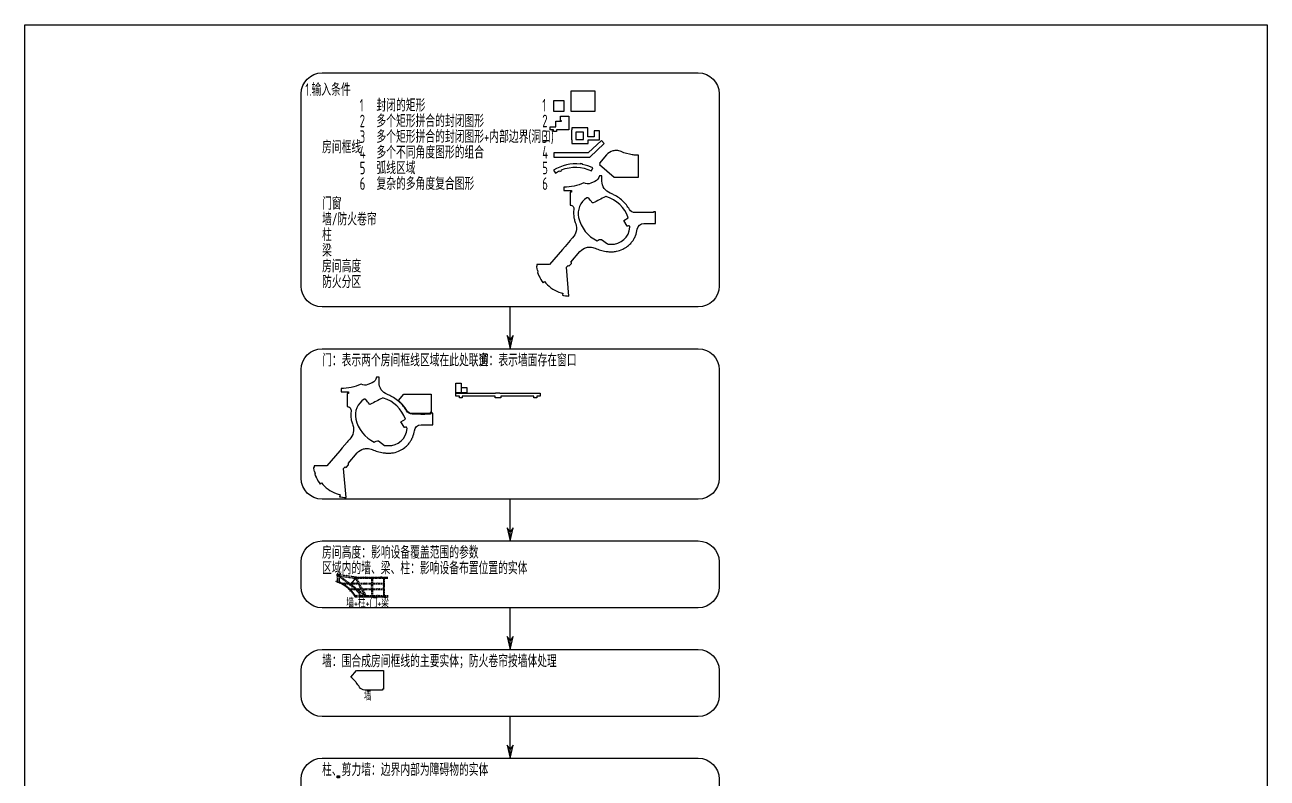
# Model space of a CAD drawing. Header units: millimetres. Extents: x -77018 to 517482, y 243785 to 1580285.
# Drawn here: x -77018 to 517482, y 1219743 to 1580285 of the extents above; entities that cross this region are included whole.
import ezdxf
from ezdxf.enums import TextEntityAlignment as Align

# ---------------------------------------------------------------- set-up
doc = ezdxf.new("R2010")
doc.units = ezdxf.units.MM
doc.header["$LTSCALE"] = 1000
doc.linetypes.add('__覆盖_S20-tplt_TEN25IN7$0$DASHED', pattern=[0.75, 0.5, -0.25])
for name, color, linetype in [('C-SHET-SHET', 144, 'Continuous'), ('E-UNIV-DIAG', 2, 'Continuous'), ('E-UNIV-NOTE', 6, 'Continuous'), ('S_BEAM', 4, '__覆盖_S20-tplt_TEN25IN7$0$DASHED'), ('S_BEAM_SECD', 142, '__覆盖_S20-tplt_TEN25IN7$0$DASHED'), ('S_BEAM_SECD_TEXT_HORZ', 9, 'Continuous'), ('S_BEAM_SECD_TEXT_VERT', 211, 'Continuous'), ('S_BEAM_TEXT_HORZ', 7, 'Continuous'), ('S_BEAM_TEXT_VERT', 41, 'Continuous'), ('房间框线', 30, 'Continuous'), ('门窗框线', 114, 'Continuous')]:
    doc.layers.add(name, color=color, linetype=linetype)
doc.layers.add('柱子', color=7, linetype='Continuous', plot=False)
doc.styles.add('__覆盖_S20-tplt_TEN25IN7$0$TH-STYLE1', font='Tssdeng.shx', dxfattribs={"width": 0.7, "bigfont": 'Tssdchn.shx'})
doc.styles.add('TH-STYLE3', font='tssdeng.shx', dxfattribs={"width": 0.65, "bigfont": 'tssdchn.shx'})

msp = doc.modelspace()

# ---------------------------------------------------------------- linework, layer by layer
at = {"layer": 'C-SHET-SHET'}
msp.add_lwpolyline([(-77018, 1580284.8), (517482, 1580284.8), (517482, 243784.8), (-77018, 243784.8)], close=True, dxfattribs=at)
at = {"layer": 'E-UNIV-DIAG', "color": 3}
for points in [[(245232, 1445284.8), (65232, 1445284.8, -0.41421356), (55232, 1455284.8), (55232, 1547284.8, -0.41421356), (65232, 1557284.8), (245232, 1557284.8, -0.41421356), (255232, 1547284.8), (255232, 1455284.8, -0.41421356)], [(245232, 1353284.8), (65232, 1353284.8, -0.41421356), (55232, 1363284.8), (55232, 1415284.8, -0.41421356), (65232, 1425284.8), (245232, 1425284.8, -0.41421356), (255232, 1415284.8), (255232, 1363284.8, -0.41421356)], [(245232, 1301284.8), (65232, 1301284.8, -0.41421356), (55232, 1311284.8), (55232, 1323284.8, -0.41421356), (65232, 1333284.8), (245232, 1333284.8, -0.41421356), (255232, 1323284.8), (255232, 1311284.8, -0.41421356)], [(245232, 1249284.8), (65232, 1249284.8, -0.41421356), (55232, 1259284.8), (55232, 1271284.8, -0.41421356), (65232, 1281284.8), (245232, 1281284.8, -0.41421356), (255232, 1271284.8), (255232, 1259284.8, -0.41421356)], [(245232, 1197284.8), (65232, 1197284.8, -0.41421356), (55232, 1207284.8), (55232, 1219284.8, -0.41421356), (65232, 1229284.8), (245232, 1229284.8, -0.41421356), (255232, 1219284.8), (255232, 1207284.8, -0.41421356)]]:
    msp.add_lwpolyline(points, format="xyb", close=True, dxfattribs=at)
at = {"layer": 'E-UNIV-DIAG'}
for points in [[(155232, 1425284.8), (155232, 1445284.8)], [(155232, 1425284.8), (156732, 1431561), (155232, 1429561), (153732, 1431561), (155232, 1425284.8)], [(155232, 1333284.8), (155232, 1353284.8)], [(155232, 1333284.8), (156732, 1339561), (155232, 1337561), (153732, 1339561), (155232, 1333284.8)], [(155232, 1281284.8), (155232, 1301284.8)], [(155232, 1281284.8), (156732, 1287561), (155232, 1285561), (153732, 1287561), (155232, 1281284.8)], [(155232, 1229284.8), (155232, 1249284.8)], [(155232, 1229284.8), (156732, 1235561), (155232, 1233561), (153732, 1235561), (155232, 1229284.8)]]:
    msp.add_lwpolyline(points, dxfattribs=at)
at = {"layer": 'S_BEAM'}
for p, q in [((72532.2, 1316418.4), (72532.2, 1313595.4)), ((80932.2, 1315271.9), (72907.3, 1316418.4)), ((85682.2, 1306858.3), (73062.9, 1316418.4)), ((73332.2, 1316418.4), (73332.1, 1313283.4)), ((80932.2, 1315979), (73382.2, 1317057.6)), ((85935.4, 1307168.3), (73382.2, 1316678.4)), ((81180.9, 1315218.3), (85682.2, 1306942.7)), ((81381.7, 1315914.8), (81732.2, 1315864.7)), ((81732.2, 1315918.3, 0), (88782.2, 1315918.3, 0)), ((81732.2, 1315518.3, 0), (88782.2, 1315518.3, 0)), ((81732.2, 1315460.5), (86242.5, 1307168.3)), ((88932.2, 1315218.3, 0), (88932.2, 1307018.3, 0)), ((89332.2, 1315218.3, 0), (89332.2, 1307018.3, 0)), ((89482.2, 1315918.3, 0), (96832.2, 1315918.3, 0)), ((89482.2, 1315518.3, 0), (96832.2, 1315518.3, 0)), ((85682.2, 1307018.3), (80782.7, 1307018.3)), ((85682.2, 1306418.3), (81145.5, 1306418.3)), ((96832.2, 1307018.3), (86582.2, 1307018.3)), ((96832.2, 1306418.3), (86582.2, 1306418.3))]:
    msp.add_line(p, q, dxfattribs=at)
at = {"layer": 'S_BEAM_SECD'}
for p, q in [((94582.2, 1315518.3), (94582.2, 1307018.3)), ((94882.2, 1315518.3), (94882.2, 1307018.3)), ((77683, 1312918.3), (74138.9, 1312918.3)), ((78079, 1312618.3), (74726.5, 1312618.3)), ((81379, 1310118.3), (78205.5, 1310118.3)), ((82431.9, 1312918.3), (78345.4, 1312918.3)), ((81775, 1309818.3), (78516.6, 1309818.3)), ((82595.1, 1312618.3), (78741.4, 1312618.3)), ((83954.9, 1310118.3), (82074, 1310118.3)), ((84118.1, 1309818.3), (82437.4, 1309818.3)), ((88932.2, 1312918.3), (83114.9, 1312918.3)), ((88932.2, 1312618.3), (83278.1, 1312618.3)), ((88932.2, 1310118.3), (84637.9, 1310118.3)), ((88932.2, 1309818.3), (84801.1, 1309818.3)), ((94582.2, 1312918.3), (89332.2, 1312918.3)), ((94582.2, 1312618.3), (89332.2, 1312618.3)), ((94582.2, 1310118.3), (89332.2, 1310118.3)), ((94582.2, 1309818.3), (89332.2, 1309818.3))]:
    msp.add_line(p, q, dxfattribs=at)
for centre, radius, start, end in [((66958.3, 1298147.6), 16422, 30.2411046, 72.6074502), ((66974, 1298159.6), 16806, 61.4239241, 67.7654942), ((66974, 1298159.6), 16706, 31.6057438, 59.9380576)]:
    msp.add_arc(centre, radius, start, end, dxfattribs=at)
at = {"layer": '房间框线'}
for points in [[(195936.4, 1548543.8), (184336.4, 1548543.8), (184336.4, 1538993.8), (195936.4, 1538993.8)], [(176043, 1538993.8), (181043, 1538993.8), (181043, 1543993.8), (176043, 1543993.8)], [(192485.6, 1523479.2), (192485.6, 1525279.2), (197985.6, 1525279.2), (197985.6, 1529479.2), (195485.6, 1529479.2), (195485.6, 1526679.2), (192385.6, 1526679.2), (192385.6, 1530979.2), (184685.6, 1530979.2), (184685.6, 1530029.2), (184585.6, 1530029.2), (184585.6, 1525229.2), (184685.6, 1525229.2), (184685.6, 1523479.2)], [(190385.6, 1525479.2), (190385.6, 1528979.2), (186685.6, 1528979.2), (186685.6, 1528029.2), (186585.6, 1528029.2), (186585.6, 1527229.2), (186685.6, 1527229.2), (186685.6, 1525479.2)], [(198866.5, 1524935.1), (192541, 1519030.2), (176082.1, 1519030.2), (176082.1, 1517030.2), (193329.5, 1517030.2), (200231.2, 1523473.2)], [(131722.4, 1404127.7), (129222.4, 1404127.7), (129222.4, 1408777.7), (131722.4, 1408777.7)], [(129222.4, 1403927.7), (148222.4, 1403927.7), (148222.4, 1404227.7), (150322.4, 1404227.7), (150322.4, 1403927.7), (169622.6, 1403927.7), (169622.6, 1402627.7), (167922.4, 1402627.7), (167922.4, 1401827.7), (166622.4, 1401827.7), (166622.4, 1402627.7), (150822.4, 1402627.7), (150822.4, 1401827.7), (148022.4, 1401827.7), (148022.4, 1402627.7), (132222.4, 1402627.7), (132222.4, 1401827.7), (130922.4, 1401827.7), (130922.4, 1402627.7), (129222.4, 1402627.7)], [(134422.4, 1404127.7), (131922.4, 1404127.7), (131922.4, 1406677.7), (134422.4, 1406677.7)]]:
    msp.add_lwpolyline(points, close=True, dxfattribs=at)
msp.add_lwpolyline([(183344.6, 1536648.1), (183344.6, 1530098.1), (177344.6, 1530098.1), (177344.6, 1529298.1), (176044.6, 1529298.1), (176044.6, 1530098.1), (174344.6, 1530098.1), (174344.6, 1531398.1), (177044.6, 1531398.1), (177044.6, 1534148.1), (179744.6, 1534148.1), (179744.6, 1534348.1), (179344.6, 1534348.1), (179344.6, 1536648.1), (183344.6, 1536648.1)], dxfattribs=at)
for points in [[(198019.1, 1514134.1), (198359.8, 1513840.1), (198034.8, 1513463.5), (204996.4, 1507456), (216709.2, 1507456), (216709.2, 1517871, -0.02114323), (215475, 1517892.2, -0.02016553), (213684, 1518071.5, -0.07082289), (208375.2, 1519606.6, 0.09712943), (206180.5, 1520118.8, 0.07277706), (204391.4, 1519921.7, 0.15346618), (201392.9, 1518043.7)], [(168003.4, 1465605.4), (168003.4, 1464855.4), (167766.6, 1464855.4), (167812.4, 1464418.4), (167944.1, 1463536.6), (168089.8, 1462835.1), (168283.6, 1462881), (168543.8, 1461884.4), (168351.7, 1461828.4), (168633.4, 1460955.2), (168964.6, 1460111.3), (168968.5, 1460102.1), (169060.6, 1460141.2, 0.06006196), (170943, 1456878.2), (171607, 1457409.7), (172240.9, 1456643.6, 0.12674334), (179578.5, 1451975.1), (180139.1, 1451832.4), (180144.6, 1451831.1), (180152.8, 1451866.6), (180445, 1451798.7), (180221.5, 1450836.1), (180825.6, 1450713.7), (181708, 1450586), (182616.9, 1450507.5), (183373.9, 1450483.9), (182161.8, 1464271.5), (182918.9, 1465148.9), (183373.2, 1464756.9), (184503.5, 1466066.8), (184503.5, 1466537.2), (184282, 1466728.4), (188635.8, 1471773.7, -0.15202114), (191763.5, 1473722.1, -0.07296707), (193552.7, 1473919.1, -0.0959666), (195850.3, 1473387.6, 0.03447011), (198422.4, 1472449.4, 0.03381727), (201098.2, 1471870, 0.02293956), (202889.3, 1471690.8, 0.02682721), (204302.9, 1471678, 0.03688837), (206090.3, 1471890.6, 0.06325451), (209090.9, 1472879.8, 0.05568059), (211416, 1474324.7, 0.04068396), (212908.5, 1475711.2, 0.03662858), (214022.9, 1477124.7, 0.01410875), (214408.8, 1477731.9, 0.03662859), (215215.6, 1479341, 0.06367458), (216052.4, 1482432.4, -0.37363622), (219223.8, 1485205.4), (224853.5, 1485205.4), (224853.5, 1490855.4), (223753.5, 1490855.4), (223753.5, 1490405.4), (215050.5, 1490405.4, -0.2635292), (212305.3, 1491960.2, 0.03453176), (210831, 1494073.4, 0.02433123), (209634.9, 1495418.5, 0.08194713), (204738.3, 1499002.1, 0.02433123), (203094.5, 1499735.4, -0.30741799), (199103.5, 1505527.1), (199103.5, 1508005.4), (197945.6, 1508005.4, -0.24612027), (195774, 1505326.5), (193774, 1504464.5, -0.23253574), (190499.9, 1504628.3, -0.10846456), (180953.5, 1502655.4), (180953.5, 1501055.4), (184503.5, 1501055.4), (184503.5, 1500255.4), (183903.5, 1500255.4), (183903.5, 1493955.4, -0.47187241), (185731, 1491848.3, 0.0866338), (185752.3, 1487976, 0.03356441), (186186.9, 1486241.2, 0.00819284), (186583.9, 1485078.1, -0.29044567), (185084.3, 1478372.7, 0.03671227), (183908.3, 1477010), (181479, 1474194.8), (180303, 1472832), (174066.8, 1465605.4)], [(198935.7, 1477614.9), (201753.8, 1475413.1, 0.02580907), (203440.3, 1475269.8, 0.40501571), (212532.2, 1483398.8, 0.63081398), (211461.4, 1484007.4, -0.025087), (211294.5, 1483903.1), (209598.7, 1486616.8), (211771.1, 1487974.2, 0.23412304), (201238.4, 1498055.8, 0.19652046), (200748.3, 1498014.2, -0.00016073), (194956.6, 1495055.4, -0.35830886), (194522.2, 1495150.8, -0.00018706), (192809.7, 1497329.4, 0.38178936), (191957, 1497480.6, 0.32090246), (187993.6, 1487998.2, 0.22711206), (196807.8, 1476913.6, -0.19370604)], [(61361.4, 1369222.7), (61361.4, 1368472.8), (61124.6, 1368472.8), (61170.4, 1368035.7), (61302.2, 1367154), (61447.8, 1366452.4), (61641.6, 1366498.4), (61901.8, 1365501.8), (61709.7, 1365445.8), (61991.4, 1364572.6), (62322.6, 1363728.7), (62326.5, 1363719.5), (62418.6, 1363758.6, 0.06006196), (64301, 1360495.6), (64965, 1361027.1), (65599, 1360261, 0.12674334), (72936.5, 1355592.4), (73497.1, 1355449.8), (73502.6, 1355448.5), (73510.8, 1355484), (73803, 1355416.1), (73579.5, 1354453.5), (74183.6, 1354331.1), (75066, 1354203.3), (75974.9, 1354124.9), (76731.9, 1354101.3), (75519.8, 1367888.9), (76277, 1368766.3), (76731.2, 1368374.3), (77861.6, 1369684.2), (77861.6, 1370154.6), (77640, 1370345.8), (81993.8, 1375391.1, -0.15202114), (85121.5, 1377339.4, -0.07296707), (86910.7, 1377536.5, -0.0959666), (89208.3, 1377005, 0.03447011), (91780.4, 1376066.8, 0.03381727), (94456.2, 1375487.4, 0.02293956), (96247.3, 1375308.1, 0.02682721), (97660.9, 1375295.4, 0.03688837), (99448.3, 1375507.9, 0.06325451), (102448.9, 1376497.2, 0.05568059), (104774, 1377942.1, 0.04068396), (106266.5, 1379328.6, 0.03662858), (107380.9, 1380742.1, 0.01410875), (107766.8, 1381349.3, 0.03662859), (108573.6, 1382958.3, 0.06367458), (109410.4, 1386049.8, -0.37363622), (112581.8, 1388822.7), (118211.6, 1388822.7), (118211.6, 1394472.7), (117111.6, 1394472.7), (117111.6, 1394022.7), (108408.5, 1394022.7, -0.2635292), (105663.4, 1395577.6, 0.03453176), (104189.1, 1397690.8, 0.02433123), (102992.9, 1399035.9, 0.08194713), (98096.4, 1402619.4, 0.02433123), (96452.5, 1403352.7, -0.30741799), (92461.6, 1409144.5), (92461.6, 1411622.7), (91303.6, 1411622.7, -0.24612027), (89132, 1408943.9), (87132, 1408081.8, -0.23253574), (83857.9, 1408245.6, -0.10846456), (74311.6, 1406272.7), (74311.6, 1404672.7), (77861.6, 1404672.7), (77861.6, 1403872.7), (77261.6, 1403872.7), (77261.6, 1397572.7, -0.47187241), (79089, 1395465.7, 0.0866338), (79110.3, 1391593.3, 0.03356441), (79544.9, 1389858.6, 0.00819284), (79941.9, 1388695.5, -0.29044567), (78442.3, 1381990.1, 0.03671227), (77266.4, 1380627.3), (74837, 1377812.1), (73661, 1376449.4), (67424.8, 1369222.7)], [(104358.8, 1403572.7), (117411.6, 1403572.7), (117411.6, 1394672.7), (116911.6, 1394672.7), (116911.6, 1394222.7), (108408.4, 1394222.7, -0.26355958), (105835.4, 1395680.7, 0.03491174), (104338.7, 1397823.9, 0.02370306), (103142.6, 1399169, 0.02495091), (101779, 1400430.8)], [(92293.7, 1381232.2), (95111.8, 1379030.5, 0.02580907), (96798.3, 1378887.2, 0.40501571), (105890.2, 1387016.1, 0.63081398), (104819.5, 1387624.8, -0.025087), (104652.5, 1387520.4), (102956.8, 1390234.2), (105129.1, 1391591.6, 0.23412304), (94596.5, 1401673.1, 0.19652046), (94106.3, 1401631.6, -0.00016073), (88314.6, 1398672.8, -0.35830886), (87880.3, 1398768.1, -0.00018706), (86167.7, 1400946.8, 0.38178936), (85315, 1401098, 0.32090246), (81351.7, 1391615.6, 0.22711206), (90165.8, 1380531, -0.19370604)], [(81629.5, 1315718.3), (94682.2, 1315718.3), (94682.2, 1306818.3), (94182.2, 1306818.3), (94182.2, 1306368.3), (85679, 1306368.3, -0.26355958), (83106.1, 1307826.3, 0.03491174), (81609.3, 1309969.5, 0.02370306), (80413.2, 1311314.6, 0.02495091), (79049.7, 1312576.4)], [(81629.5, 1271218.3), (94682.2, 1271218.3), (94682.2, 1262318.3), (94182.2, 1262318.3), (94182.2, 1261868.3), (85679, 1261868.3, -0.26355958), (83106.1, 1263326.3, 0.03491174), (81609.3, 1265469.5, 0.02370306), (80413.2, 1266814.6, 0.02495091), (79049.7, 1268076.4)]]:
    msp.add_lwpolyline(points, format="xyb", close=True, dxfattribs=at)
msp.add_lwpolyline([(178921.7, 1510480.1), (179066.8, 1510171.2), (179978, 1510583.4), (179838.9, 1510879.5, -0.21193323), (194165.8, 1510372.7), (194866.1, 1511811.3, 0.07017218), (189745.1, 1513468.3), (189785.4, 1513807.3), (188794.1, 1513939.5), (188755.4, 1513614.7, 0.17510183), (175992.3, 1510682.8), (176859, 1509337.9, -0.03339563), (178921.7, 1510480.1, 0.03339563)], format="xyb", dxfattribs=at)
at = {"layer": '柱子'}
for points in [[(72482.2, 1317418.4), (73482.2, 1317418.4), (73482.2, 1316418.4), (72482.2, 1316418.4)], [(72482.2, 1317118.4), (73382.2, 1317118.4), (73382.2, 1316418.4), (72482.2, 1316418.4)], [(72482.2, 1317118.4), (73382.2, 1317118.4), (73382.2, 1316418.4), (72482.2, 1316418.4)], [(81732.2, 1315918.3), (80932.2, 1315918.3), (80932.2, 1316068.3), (81732.2, 1316068.3), (81732.2, 1315918.3)], [(80932.2, 1315918.3), (81732.2, 1315918.3), (81732.2, 1315218.3), (80932.2, 1315218.3)], [(81732.2, 1315218.3), (80932.2, 1315218.3), (80932.2, 1315068.3), (81732.2, 1315068.3), (81732.2, 1315218.3)], [(88782.2, 1315918.4), (89482.2, 1315918.4), (89482.2, 1315218.4), (88782.2, 1315218.4)], [(85682.2, 1307168.3), (86582.2, 1307168.3), (86582.2, 1306368.3), (85682.2, 1306368.3)], [(72482.2, 1220918.4), (73482.2, 1220918.4), (73482.2, 1219918.4), (72482.2, 1219918.4)], [(72482.2, 1220618.4), (73382.2, 1220618.4), (73382.2, 1219918.4), (72482.2, 1219918.4)], [(72482.2, 1220618.4), (73382.2, 1220618.4), (73382.2, 1219918.4), (72482.2, 1219918.4)]]:
    msp.add_lwpolyline(points, close=True, dxfattribs=at)
at = {"layer": '门窗框线'}
for points in [[(131922.4, 1405277.7), (131722.4, 1405277.7), (131722.4, 1404227.7), (131922.4, 1404227.7)], [(132822.4, 1404127.7), (134122.4, 1404127.7), (134122.4, 1403927.7), (132822.4, 1403927.7)], [(114331.4, 1394222.7), (112531.4, 1394222.7), (112531.4, 1394022.7), (114331.4, 1394022.7)], [(91602.1, 1306368.3), (89802.1, 1306368.3), (89802.1, 1306168.3), (91602.1, 1306168.3)]]:
    msp.add_lwpolyline(points, close=True, dxfattribs=at)

# ---------------------------------------------------------------- texts
at = {"layer": 'E-UNIV-NOTE', "style": 'TH-STYLE3', "width": 0.65}
for s, p in [('1.输入条件', (57232, 1549284.8)), ('1', (83232, 1541784.8)), ('封闭的矩形', (91232, 1541784.8)), ('1', (170587.9, 1541784.8)), ('2', (83232, 1534284.8)), ('多个矩形拼合的封闭图形', (91232, 1534284.8)), ('2', (170587.9, 1534284.8)), ('3', (83232, 1526784.8)), ('多个矩形拼合的封闭图形+内部边界(洞口)', (91232, 1526784.8)), ('3', (170587.9, 1526784.8)), ('房间框线', (65232, 1521784.8)), ('4', (83232, 1519284.8)), ('多个不同角度图形的组合', (91232, 1519284.8)), ('4', (170587.9, 1519284.8)), ('5', (83232, 1511784.8)), ('弧线区域', (91232, 1511784.8)), ('5', (170587.9, 1511784.8)), ('6', (83232, 1504284.8)), ('复杂的多角度复合图形', (91232, 1504284.8)), ('6', (170587.9, 1504284.8)), ('门窗', (65232, 1494784.8)), ('墙/防火卷帘', (65232, 1487284.8)), ('柱', (65232, 1479784.8)), ('梁', (65232, 1472284.8)), ('房间高度', (65232, 1464784.8)), ('防火分区', (65232, 1457284.8)), ('门：表示两个房间框线区域在此处联通', (65232, 1419784.8)), ('窗：表示墙面存在窗口', (140232, 1419784.8)), ('房间高度：影响设备覆盖范围的参数', (65232, 1327784.8)), ('区域内的墙、梁、柱：影响设备布置位置的实体', (65232, 1320284.8)), ('墙：围合成房间框线的主要实体；防火卷帘按墙体处理', (65232, 1275784.8)), ('柱、剪力墙：边界内部为障碍物的实体', (65232, 1223784.8))]:
    msp.add_text(s, height=6000, dxfattribs=at).set_placement(p, align=Align.MIDDLE_LEFT)
at = {"layer": 'E-UNIV-NOTE', "style": 'TH-STYLE3', "width": 0.7}
for s, p in [('墙+柱+门+梁', (87004.4, 1303962.6)), ('墙', (87004.4, 1259462.6))]:
    msp.add_text(s, height=4000, dxfattribs=at).set_placement(p, align=Align.MIDDLE)
at = {"layer": 'S_BEAM_SECD_TEXT_HORZ', "style": '__覆盖_S20-tplt_TEN25IN7$0$TH-STYLE1', "width": 0.7}
for p in [(75214, 1312918.3), (79174.2, 1310118.3), (79797.9, 1312918.3), (82164.9, 1310118.3), (85051.2, 1312918.3), (85859.5, 1310118.3), (91171.1, 1312918.3), (91171.1, 1310118.3)]:
    msp.add_text('300×600', height=450, rotation=0.0000235, dxfattribs=at).set_placement(p, align=Align.BOTTOM_LEFT)
at = {"layer": 'S_BEAM_SECD_TEXT_VERT', "style": '__覆盖_S20-tplt_TEN25IN7$0$TH-STYLE1', "width": 0.7}
for s, rotation, p in [('400×700', 154.1938547, (74316.7, 1312830.7, 0)), ('300×700', 136.0559113, (79000.7, 1309318.2, 0)), ('300×700', 90.0000235, (94582.2, 1310380.2))]:
    msp.add_text(s, height=450, rotation=rotation, dxfattribs=at).set_placement(p, align=Align.BOTTOM_LEFT)
at = {"layer": 'S_BEAM_TEXT_HORZ', "style": '__覆盖_S20-tplt_TEN25IN7$0$TH-STYLE1', "width": 0.7}
for s, rotation, p in [('700×1200', 351.6912086, (76395.7, 1316627.1)), ('400×700', 359.821533, (84265.3, 1315918.3, 0)), ('400×700', 359.821533, (92315.3, 1315918.3, 0)), ('600×700/1000', 359.821533, (81470.6, 1307018.3)), ('600×1000', 359.821533, (91183, 1307018.3))]:
    msp.add_text(s, height=450, rotation=rotation, dxfattribs=at).set_placement(p, align=Align.BOTTOM_LEFT)
at = {"layer": 'S_BEAM_TEXT_VERT', "style": '__覆盖_S20-tplt_TEN25IN7$0$TH-STYLE1', "width": 0.7}
for s, rotation, p in [('800×800/1000', 90.0000235, (72533, 1313382.6)), ('400×700', 143.7651481, (79821.1, 1311298.6)), ('600×700', 118.0701864, (83641.6, 1310694.3)), ('400×700', 90.0000235, (88932.2, 1310463.5, 0))]:
    msp.add_text(s, height=450, rotation=rotation, dxfattribs=at).set_placement(p, align=Align.BOTTOM_LEFT)

doc.saveas('drawing.dxf')
